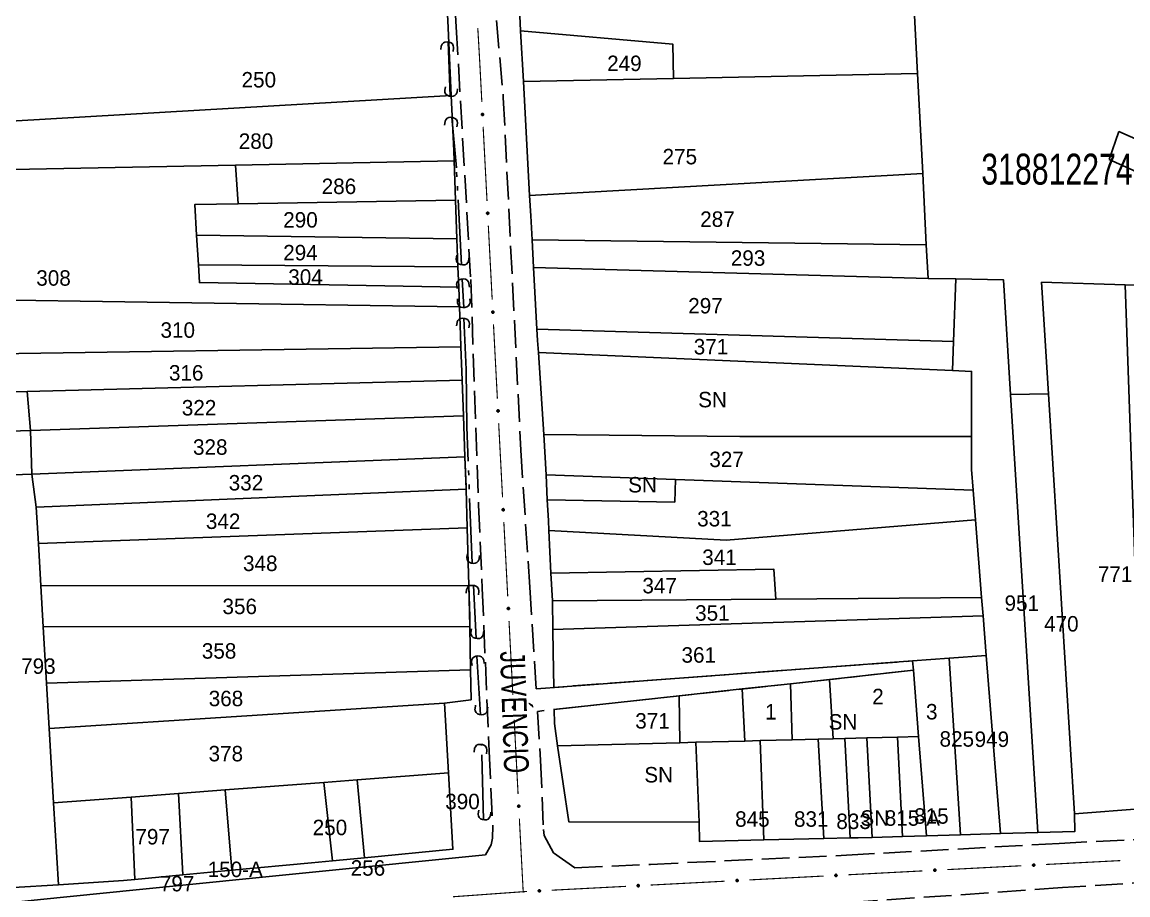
# Model space of a CAD drawing. Extents: x 201053 to 202535, y 4855063 to 4857394.
# Drawn here: x 201991.5 to 202170.2, y 4856720.6 to 4856861.7 of the extents above; entities that cross this region are included whole.
import ezdxf
from ezdxf.enums import TextEntityAlignment as Align

# ---------------------------------------------------------------- set-up
doc = ezdxf.new("R2010")
doc.units = 0
doc.header["$LTSCALE"] = 1.5
doc.header["$MEASUREMENT"] = 0
doc.linetypes.add('TRACO_05', pattern=[11, 7, -1, 0.5, -1, 0.5, -1])
doc.linetypes.add('TRACO_11', pattern=[8, 3, -1, 3, -1])
for name, color, linetype in [('CD_MALHA_LOTES', 7, 'CONTINUOUS'), ('CD_TXT_QUADRA', 2, 'CONTINUOUS'), ('HD-VALAS-DRENOS', 170, 'CONTINUOUS'), ('RU-QUADRA', 210, 'CONTINUOUS'), ('SV-BUEIRO-VALA', 7, 'CONTINUOUS'), ('SV-EIXO-RUA-PAV', 20, 'CONTINUOUS'), ('SV-RUA-PAVIM', 7, 'CONTINUOUS'), ('SV-TXT-RUA-PAV', 7, 'CONTINUOUS'), ('Th_NmrPort', 7, 'CONTINUOUS')]:
    doc.layers.add(name, color=color, linetype=linetype)
doc.styles.add('ARIAL', font='ARIAL.SHX')

# ---------------------------------------------------------------- blocks, each defined once
blk = doc.blocks.new('COD120', base_point=(202246.23, 4857300.32))
at = {"layer": 'SV-BUEIRO-VALA'}
blk.add_lwpolyline([(202245.23, 4857298.92), (202245.23, 4857299.503333), (202245.23, 4857299.590833), (202245.313333, 4857299.824167), (202245.48, 4857300.086667), (202245.73, 4857300.2325), (202246.063333, 4857300.32), (202246.396667, 4857300.32), (202246.73, 4857300.2325), (202246.98, 4857300.086667), (202247.146667, 4857299.824167), (202247.23, 4857299.590833), (202247.23, 4857299.503333), (202247.23, 4857298.92)], dxfattribs=at)

msp = doc.modelspace()

# ---------------------------------------------------------------- linework, layer by layer
at = {"layer": 'CD_MALHA_LOTES', "linetype": 'Continuous', "flags": 128}
for points in [[(202072.02, 4856860.32), (202071.88, 4856862.76), (202071.11, 4856875.29)], [(202108.87, 4856874.43), (202135.1, 4856874.28), (202136.17, 4856853.42)], [(202059.69, 4856872.3), (202060.26, 4856862.01), (202060.82, 4856849.85)], [(202072.47, 4856852.12), (202072.02, 4856860.32)], [(202072.02, 4856860.32), (202096.63, 4856858.15), (202096.75, 4856852.62)], [(202096.75, 4856852.62), (202136.17, 4856853.42)], [(202136.17, 4856853.42), (202137, 4856837.27)], [(202072.47, 4856852.12), (202096.75, 4856852.62)], [(202073.48, 4856833.68), (202072.47, 4856852.12)], [(202060.82, 4856849.85), (201978.49, 4856845.1)], [(202060.82, 4856849.85), (202061.24, 4856840.95), (202061.3, 4856839.29)], [(202167.16, 4856839.51), (202168.71, 4856844.04)], [(202168.71, 4856844.04), (202180.66, 4856838.79)], [(202025.97, 4856838.6), (202061.3, 4856839.29)], [(202061.3, 4856839.29), (202061.52, 4856832.97)], [(202179.11, 4856834.15), (202167.16, 4856839.51)], [(201978.7, 4856837.68), (202025.97, 4856838.6)], [(202026.38, 4856832.35), (202025.97, 4856838.6)], [(202073.48, 4856833.68), (202137, 4856837.27)], [(202137, 4856837.27), (202137.59, 4856825.75)], [(202073.88, 4856826.52), (202073.66, 4856830.42), (202073.48, 4856833.68)], [(202019.66, 4856827.28), (202019.37, 4856832.23), (202026.38, 4856832.35)], [(202061.52, 4856832.97), (202026.38, 4856832.35)], [(202061.52, 4856832.97), (202061.74, 4856826.68)], [(202019.95, 4856822.47), (202019.66, 4856827.28)], [(202019.66, 4856827.28), (202061.74, 4856826.68)], [(202061.74, 4856826.68), (202061.9, 4856822.15)], [(202074.12, 4856822.07), (202073.88, 4856826.52)], [(202073.88, 4856826.52), (202137.59, 4856825.75)], [(202137.59, 4856825.75), (202137.87, 4856820.31)], [(202062.02, 4856818.9), (202020.12, 4856819.62), (202019.95, 4856822.47)], [(202019.95, 4856822.47), (202061.9, 4856822.15)], [(202061.9, 4856822.15), (202062.02, 4856818.9)], [(202074.12, 4856822.07), (202137.87, 4856820.31)], [(202074.66, 4856812.07), (202074.12, 4856822.07)], [(202137.87, 4856820.31), (202142.35, 4856820.23)], [(202141.99, 4856810.1), (202142.35, 4856820.23)], [(202142.35, 4856820.23), (202150.06, 4856820.09), (202151.21, 4856801.51)], [(202157.35, 4856801.66), (202156.21, 4856819.69), (202169.71, 4856819.28)], [(202169.71, 4856819.28), (202179.64, 4856818.98), (202180.35, 4856799.24)], [(202172.67, 4856734.61), (202169.71, 4856819.28)], [(202062.02, 4856818.9), (202062.13, 4856815.73)], [(201975.56, 4856817.02), (202062.13, 4856815.73)], [(202062.13, 4856815.73), (202062.29, 4856811.1), (202062.36, 4856809.25)], [(202074.66, 4856812.07), (202141.99, 4856810.1)], [(202074.9, 4856808.31), (202074.76, 4856810.27), (202074.66, 4856812.07)], [(202062.36, 4856809.25), (201976.59, 4856807.97)], [(202062.36, 4856809.25), (202062.56, 4856803.87)], [(202141.83, 4856805.41), (202141.99, 4856810.1)], [(202074.9, 4856808.31), (202141.83, 4856805.41)], [(202075.8, 4856795.04), (202074.9, 4856808.31)], [(202144.89, 4856794.74), (202144.89, 4856805.27), (202141.83, 4856805.41)], [(201992.3, 4856801.99), (202062.56, 4856803.87)], [(202062.56, 4856803.87), (202062.78, 4856798.1)], [(201960.36, 4856801.14), (201992.3, 4856801.99)], [(201992.82, 4856795.7), (201992.3, 4856801.99)], [(202151.21, 4856801.51), (202157.35, 4856801.66)], [(202155.61, 4856730.72), (202151.21, 4856801.51)], [(202161.54, 4856733.75), (202157.35, 4856801.66)], [(201992.82, 4856795.7), (202062.78, 4856798.1)], [(202062.78, 4856798.1), (202063.02, 4856791.43)], [(201992.82, 4856795.7), (201960.9, 4856794.61)], [(201993.01, 4856788.65), (201992.82, 4856795.7)], [(202076.13, 4856788.52), (202075.8, 4856795.04)], [(202075.8, 4856795.04), (202107.47, 4856794.74), (202144.89, 4856794.74)], [(202145.15, 4856786.09), (202144.89, 4856789.43), (202144.89, 4856794.74)], [(201993.01, 4856788.65), (202063.02, 4856791.43)], [(202063.02, 4856791.43), (202063.21, 4856786.22)], [(201985.5, 4856788.37), (201993.01, 4856788.65)], [(201993.74, 4856783.32), (201993.01, 4856788.65)], [(202076.34, 4856784.5), (202076.13, 4856788.52)], [(202076.13, 4856788.52), (202097.04, 4856787.78)], [(202076.34, 4856784.5), (202096.93, 4856784.15), (202097.04, 4856787.78)], [(202097.04, 4856787.78), (202145.15, 4856786.09)], [(201993.74, 4856783.32), (202063.21, 4856786.22)], [(202063.21, 4856786.22), (202063.39, 4856779.96)], [(202145.54, 4856781.25), (202145.15, 4856786.09)], [(202076.59, 4856779.56), (202076.51, 4856781.16), (202076.34, 4856784.5)], [(201994.09, 4856777.44), (201993.74, 4856783.32)], [(201994.09, 4856777.44), (202063.39, 4856779.96)], [(202063.39, 4856779.96), (202063.66, 4856770.66)], [(202076.59, 4856779.56), (202105.23, 4856777.99), (202145.54, 4856781.25)], [(202146.53, 4856768.7), (202145.54, 4856781.25)], [(202076.93, 4856772.62), (202076.59, 4856779.56)], [(201994.49, 4856770.62), (201994.09, 4856777.44)], [(202076.93, 4856772.62), (202112.96, 4856773.28), (202113.29, 4856768.44)], [(202077.16, 4856768.16), (202076.93, 4856772.62)], [(201994.49, 4856770.62), (202063.66, 4856770.66)], [(201994.88, 4856763.96), (201994.49, 4856770.62)], [(202063.66, 4856770.66), (202063.83, 4856764.02)], [(202077.16, 4856768.16), (202113.29, 4856768.44)], [(202077.23, 4856763.53), (202077.16, 4856768.16)], [(202113.29, 4856768.44), (202146.53, 4856768.7)], [(202146.76, 4856765.74), (202146.53, 4856768.7)], [(202077.23, 4856763.53), (202146.76, 4856765.74)], [(202147.27, 4856759.34), (202146.76, 4856765.74)], [(201994.88, 4856763.96), (202063.83, 4856764.02)], [(201995.42, 4856754.84), (201994.88, 4856763.96)], [(202063.83, 4856764.02), (202063.95, 4856757.03)], [(202077.38, 4856754.17), (202077.29, 4856759.91), (202077.23, 4856763.53)], [(202135.38, 4856758.46), (202141.3, 4856758.9)], [(202141.3, 4856758.9), (202147.27, 4856759.34)], [(202143.11, 4856730.35), (202141.3, 4856758.9)], [(202149.55, 4856730.54), (202147.27, 4856759.34)], [(201995.42, 4856754.84), (202063.95, 4856757.03)], [(202063.95, 4856757.03), (202064.03, 4856752.19), (202059.73, 4856751.62)], [(202135.38, 4856758.46), (202077.38, 4856754.17)], [(202121.92, 4856755.46), (202135.5, 4856756.94)], [(202135.5, 4856756.94), (202135.38, 4856758.46)], [(202136.34, 4856746.23), (202135.5, 4856756.94)], [(202115.65, 4856754.77), (202121.92, 4856755.46)], [(202122.55, 4856745.87), (202121.92, 4856755.46)], [(201995.85, 4856747.52), (201995.42, 4856754.84)], [(202097.63, 4856752.8), (202107.85, 4856753.92)], [(202107.85, 4856753.92), (202115.65, 4856754.77)], [(202108.25, 4856745.5), (202107.85, 4856753.92)], [(202115.93, 4856745.7), (202115.65, 4856754.77)], [(201995.85, 4856747.52), (202059.73, 4856751.62)], [(202059.73, 4856751.62), (202060.38, 4856740.35)], [(202077.44, 4856750.59), (202097.63, 4856752.8)], [(202097.77, 4856745.23), (202097.63, 4856752.8)], [(202078.01, 4856744.72), (202077.48, 4856748.33), (202077.44, 4856750.59)], [(201996.55, 4856735.5), (201995.85, 4856747.52)], [(202124.4, 4856745.92), (202127.99, 4856746.02)], [(202127.99, 4856746.02), (202132.92, 4856746.14)], [(202128.84, 4856729.93), (202127.99, 4856746.02)], [(202132.92, 4856746.14), (202136.34, 4856746.23)], [(202133.75, 4856730.08), (202132.92, 4856746.14)], [(202137.6, 4856730.19), (202136.34, 4856746.23)], [(202078.01, 4856744.72), (202097.77, 4856745.23)], [(202100.86, 4856732.39), (202079.81, 4856732.45), (202078.01, 4856744.72)], [(202100.32, 4856745.3), (202097.77, 4856745.23)], [(202100.32, 4856745.3), (202108.25, 4856745.5)], [(202100.86, 4856732.39), (202100.32, 4856745.3)], [(202110.72, 4856745.57), (202108.25, 4856745.5)], [(202110.72, 4856745.57), (202115.93, 4856745.7)], [(202111.33, 4856729.52), (202110.72, 4856745.57)], [(202120.13, 4856745.81), (202115.93, 4856745.7)], [(202120.13, 4856745.81), (202122.55, 4856745.87)], [(202121.02, 4856729.74), (202120.13, 4856745.81)], [(202124.4, 4856745.92), (202122.55, 4856745.87)], [(202125.26, 4856729.84), (202124.4, 4856745.92)], [(202040.23, 4856738.82), (202045.59, 4856739.23)], [(202045.59, 4856739.23), (202060.38, 4856740.35)], [(202046.82, 4856726.63), (202045.59, 4856739.23)], [(202060.38, 4856740.35), (202061.09, 4856728), (202046.82, 4856726.63)], [(202016.73, 4856737.03), (202024.29, 4856737.61)], [(202024.29, 4856737.61), (202040.23, 4856738.82)], [(202025.34, 4856724.6), (202024.29, 4856737.61)], [(202041.63, 4856726.14), (202040.23, 4856738.82)], [(201996.55, 4856735.5), (202009.07, 4856736.45)], [(201997.33, 4856722.27), (201996.55, 4856735.5)], [(202009.07, 4856736.45), (202016.73, 4856737.03)], [(202009.7, 4856723.12), (202009.07, 4856736.45)], [(202017.46, 4856723.85), (202016.73, 4856737.03)], [(202161.54, 4856733.75), (202161.6, 4856730.9), (202155.61, 4856730.72)], [(202172.67, 4856734.61), (202161.54, 4856733.75)], [(202111.33, 4856729.52), (202100.93, 4856729.28), (202100.86, 4856732.39)], [(202128.84, 4856729.93), (202126.58, 4856729.87), (202125.26, 4856729.84)], [(202133.75, 4856730.08), (202128.84, 4856729.93)], [(202137.6, 4856730.19), (202133.75, 4856730.08)], [(202143.11, 4856730.35), (202137.6, 4856730.19)], [(202149.55, 4856730.54), (202143.11, 4856730.35)], [(202155.61, 4856730.72), (202149.55, 4856730.54)], [(202121.02, 4856729.74), (202111.33, 4856729.52)], [(202125.26, 4856729.84), (202121.02, 4856729.74)], [(202046.82, 4856726.63), (202041.63, 4856726.14)], [(202025.34, 4856724.6), (202017.46, 4856723.85)], [(202041.63, 4856726.14), (202038.22, 4856725.81), (202025.34, 4856724.6)], [(202009.7, 4856723.12), (202007.84, 4856722.94), (201997.33, 4856722.27)], [(202017.46, 4856723.85), (202009.7, 4856723.12)], [(201997.33, 4856722.27), (201990.09, 4856721.81)]]:
    msp.add_lwpolyline(points, dxfattribs=at)
at = {"layer": 'HD-VALAS-DRENOS', "linetype": 'TRACO_05'}
for points in [[(202060.31, 4856858.54, 2.94), (202060.63, 4856849.75, 2.94)], [(202060.93, 4856846.33, 3.04), (202061.65, 4856838.2, 3.04)], [(202062.49, 4856822.51, 3.27), (202061.64, 4856838.16, 3.12)], [(202062.86, 4856815.6, 3.24), (202062.6, 4856820.19, 3.25)], [(202064.19, 4856774.25, 3.62), (202063.35, 4856796.24, 3.25), (202063.22, 4856805.57, 3.24), (202062.86, 4856813.86, 3.25)], [(202064.86, 4856762.09, 3.93), (202064.4, 4856770.65, 3.91)], [(202065.52, 4856749.76, 4.51), (202064.95, 4856759.24, 3.93)], [(202066.02, 4856732.77, 4.87), (202065.69, 4856744.94, 4.86)]]:
    msp.add_polyline3d(points, dxfattribs=at)
at = {"layer": 'RU-QUADRA', "linetype": 'Continuous', "flags": 128}
for points in [[(202172.67, 4856734.61), (202161.54, 4856733.75), (202161.6, 4856730.9), (202155.61, 4856730.72), (202149.55, 4856730.54), (202143.11, 4856730.35), (202137.6, 4856730.19), (202133.75, 4856730.08), (202128.84, 4856729.93), (202126.58, 4856729.87), (202125.26, 4856729.84), (202121.02, 4856729.74), (202111.33, 4856729.52), (202100.93, 4856729.28), (202100.86, 4856732.39), (202079.81, 4856732.45), (202078.01, 4856744.72), (202077.48, 4856748.33), (202077.44, 4856750.59), (202097.63, 4856752.8), (202107.85, 4856753.92), (202115.65, 4856754.77), (202121.92, 4856755.46), (202135.5, 4856756.94), (202135.38, 4856758.46), (202077.38, 4856754.17), (202077.29, 4856759.91), (202077.23, 4856763.53), (202077.16, 4856768.16), (202076.93, 4856772.62), (202076.59, 4856779.56), (202076.51, 4856781.16), (202076.34, 4856784.5), (202076.13, 4856788.52), (202075.8, 4856795.04), (202074.9, 4856808.31), (202074.76, 4856810.27), (202074.66, 4856812.07), (202074.12, 4856822.07), (202073.88, 4856826.52), (202073.66, 4856830.42), (202073.48, 4856833.68), (202072.47, 4856852.12), (202072.02, 4856860.32), (202071.88, 4856862.76)], [(202060.26, 4856862.01), (202060.82, 4856849.85), (202061.24, 4856840.95), (202061.3, 4856839.29), (202061.52, 4856832.97), (202061.74, 4856826.68), (202061.9, 4856822.15), (202062.02, 4856818.9), (202062.13, 4856815.73), (202062.29, 4856811.1), (202062.36, 4856809.25), (202062.56, 4856803.87), (202062.78, 4856798.1), (202063.02, 4856791.43), (202063.2, 4856786.61), (202063.21, 4856786.22), (202063.39, 4856779.96), (202063.66, 4856770.66), (202063.8, 4856765.59), (202063.83, 4856764.02), (202063.95, 4856757.03), (202064.03, 4856752.19), (202059.73, 4856751.62), (202060.38, 4856740.35), (202061.09, 4856728), (202046.82, 4856726.63), (202041.63, 4856726.14), (202038.22, 4856725.81), (202025.34, 4856724.6), (202017.46, 4856723.85), (202009.7, 4856723.12), (202007.84, 4856722.94), (201997.33, 4856722.27), (201990.09, 4856721.81)]]:
    msp.add_lwpolyline(points, dxfattribs=at)
at = {"layer": 'SV-EIXO-RUA-PAV', "const_width": 0.18}
for points in [[(202065.104466, 4856860.786506), (202065.391026, 4856855.794725)], [(202065.391026, 4856855.794725), (202065.42, 4856855.29)], [(202065.42, 4856855.29), (202065.759387, 4856848.80443)], [(202065.968418, 4856844.809895), (202066.595514, 4856832.826292)], [(202066.804546, 4856828.831757), (202067.431642, 4856816.848154)], [(202067.640674, 4856812.853619), (202068.26777, 4856800.870016)], [(202068.476801, 4856796.875481), (202069.103897, 4856784.891878)], [(202069.312929, 4856780.897344), (202069.940025, 4856768.91374)], [(202070.149057, 4856764.919206), (202070.776153, 4856752.935602)], [(202070.985185, 4856748.941068), (202071.61228, 4856736.957464)], [(202071.821312, 4856732.96293), (202072.39615, 4856721.97796)], [(202124.987201, 4856723.879242), (202136.97093, 4856724.503944)], [(202140.965506, 4856724.712178), (202152.949234, 4856725.33688)], [(202156.94381, 4856725.545114), (202168.927539, 4856726.169816)], [(202093.030592, 4856722.213371), (202105.014321, 4856722.838073)], [(202109.008897, 4856723.046306), (202120.992625, 4856723.671008)], [(202061.087876, 4856720.323494), (202072.059533, 4856721.112636)], [(202072.059533, 4856721.112636), (202072.44, 4856721.14)], [(202072.39615, 4856721.97796), (202072.44, 4856721.14)], [(202072.44, 4856721.14), (202073.057711, 4856721.172201)], [(202072.44, 4856721.14), (202072.447981, 4856720.979305)], [(202077.052287, 4856721.380435), (202089.036016, 4856722.005137)]]:
    msp.add_lwpolyline(points, dxfattribs=at)
at = {"layer": 'SV-EIXO-RUA-PAV'}
for points in [[(202065.966324, 4856846.956399), (202066.003128, 4856846.924188), (202066.028172, 4856846.888979), (202066.040608, 4856846.853601), (202066.043445, 4856846.819472), (202066.042415, 4856846.78423), (202066.033538, 4856846.748928), (202066.015006, 4856846.711929), (202065.982954, 4856846.674783), (202065.945199, 4856846.651499), (202065.911166, 4856846.637451), (202065.87575, 4856846.632443), (202065.841531, 4856846.634017), (202065.805166, 4856846.644451), (202065.767854, 4856846.663597), (202065.731283, 4856846.696732), (202065.706967, 4856846.731418), (202065.695837, 4856846.765954), (202065.691028, 4856846.801591), (202065.69251, 4856846.837558), (202065.701424, 4856846.872161), (202065.720769, 4856846.909693), (202065.753951, 4856846.945356), (202065.78827, 4856846.970003), (202065.82264, 4856846.981615), (202065.857832, 4856846.985559), (202065.893192, 4856846.984956), (202065.92905, 4856846.97751), (202065.966324, 4856846.956399)], [(202066.802452, 4856830.978261), (202066.839255, 4856830.946051), (202066.8643, 4856830.910841), (202066.876735, 4856830.875463), (202066.879573, 4856830.841334), (202066.878543, 4856830.806092), (202066.869666, 4856830.77079), (202066.851134, 4856830.733791), (202066.819081, 4856830.696646), (202066.781326, 4856830.673361), (202066.747294, 4856830.659313), (202066.711877, 4856830.654305), (202066.677658, 4856830.655879), (202066.641293, 4856830.666313), (202066.603982, 4856830.68546), (202066.56741, 4856830.718594), (202066.543095, 4856830.75328), (202066.531965, 4856830.787816), (202066.527156, 4856830.823453), (202066.528638, 4856830.85942), (202066.537552, 4856830.894023), (202066.556897, 4856830.931555), (202066.590079, 4856830.967218), (202066.624398, 4856830.991865), (202066.658768, 4856831.003477), (202066.69396, 4856831.007422), (202066.72932, 4856831.006819), (202066.765178, 4856830.999372), (202066.802452, 4856830.978261)], [(202067.63858, 4856815.000123), (202067.675383, 4856814.967913), (202067.700427, 4856814.932703), (202067.712863, 4856814.897325), (202067.7157, 4856814.863196), (202067.714671, 4856814.827955), (202067.705793, 4856814.792652), (202067.687262, 4856814.755653), (202067.655209, 4856814.718508), (202067.617454, 4856814.695223), (202067.583422, 4856814.681175), (202067.548005, 4856814.676168), (202067.513786, 4856814.677741), (202067.477421, 4856814.688175), (202067.44011, 4856814.707322), (202067.403538, 4856814.740456), (202067.379222, 4856814.775143), (202067.368092, 4856814.809678), (202067.363283, 4856814.845315), (202067.364766, 4856814.881282), (202067.37368, 4856814.915885), (202067.393025, 4856814.953417), (202067.426206, 4856814.98908), (202067.460525, 4856815.013727), (202067.494895, 4856815.025339), (202067.530087, 4856815.029284), (202067.565447, 4856815.028681), (202067.601305, 4856815.021234), (202067.63858, 4856815.000123)], [(202068.474707, 4856799.021986), (202068.511511, 4856798.989775), (202068.536555, 4856798.954565), (202068.548991, 4856798.919187), (202068.551828, 4856798.885059), (202068.550798, 4856798.849817), (202068.541921, 4856798.814514), (202068.523389, 4856798.777515), (202068.491337, 4856798.74037), (202068.453582, 4856798.717085), (202068.419549, 4856798.703037), (202068.384133, 4856798.69803), (202068.349914, 4856798.699604), (202068.313549, 4856798.710037), (202068.276237, 4856798.729184), (202068.239666, 4856798.762318), (202068.21535, 4856798.797005), (202068.20422, 4856798.83154), (202068.199411, 4856798.867178), (202068.200893, 4856798.903144), (202068.209807, 4856798.937747), (202068.229152, 4856798.975279), (202068.262334, 4856799.010942), (202068.296653, 4856799.035589), (202068.331023, 4856799.047201), (202068.366215, 4856799.051146), (202068.401575, 4856799.050543), (202068.437433, 4856799.043096), (202068.474707, 4856799.021986)], [(202069.310835, 4856783.043848), (202069.347638, 4856783.011637), (202069.372683, 4856782.976428), (202069.385118, 4856782.941049), (202069.387956, 4856782.906921), (202069.386926, 4856782.871679), (202069.378049, 4856782.836377), (202069.359517, 4856782.799378), (202069.327464, 4856782.762232), (202069.289709, 4856782.738947), (202069.255677, 4856782.724899), (202069.22026, 4856782.719892), (202069.186041, 4856782.721466), (202069.149676, 4856782.7319), (202069.112365, 4856782.751046), (202069.075793, 4856782.78418), (202069.051478, 4856782.818867), (202069.040348, 4856782.853402), (202069.035539, 4856782.88904), (202069.037021, 4856782.925006), (202069.045935, 4856782.959609), (202069.06528, 4856782.997142), (202069.098462, 4856783.032804), (202069.132781, 4856783.057451), (202069.167151, 4856783.069063), (202069.202343, 4856783.073008), (202069.237703, 4856783.072405), (202069.273561, 4856783.064959), (202069.310835, 4856783.043848)], [(202070.146963, 4856767.06571), (202070.183766, 4856767.033499), (202070.20881, 4856766.99829), (202070.221246, 4856766.962911), (202070.224083, 4856766.928783), (202070.223054, 4856766.893541), (202070.214176, 4856766.858239), (202070.195645, 4856766.82124), (202070.163592, 4856766.784094), (202070.125837, 4856766.760809), (202070.091805, 4856766.746761), (202070.056388, 4856766.741754), (202070.022169, 4856766.743328), (202069.985804, 4856766.753762), (202069.948493, 4856766.772908), (202069.911921, 4856766.806042), (202069.887605, 4856766.840729), (202069.876475, 4856766.875264), (202069.871666, 4856766.910902), (202069.873149, 4856766.946868), (202069.882063, 4856766.981471), (202069.901408, 4856767.019004), (202069.934589, 4856767.054666), (202069.968908, 4856767.079314), (202070.003278, 4856767.090926), (202070.03847, 4856767.09487), (202070.07383, 4856767.094267), (202070.109688, 4856767.086821), (202070.146963, 4856767.06571)], [(202070.98309, 4856751.087572), (202071.019894, 4856751.055361), (202071.044938, 4856751.020152), (202071.057374, 4856750.984773), (202071.060211, 4856750.950645), (202071.059181, 4856750.915403), (202071.050304, 4856750.880101), (202071.031772, 4856750.843102), (202070.99972, 4856750.805956), (202070.961965, 4856750.782671), (202070.927932, 4856750.768624), (202070.892516, 4856750.763616), (202070.858297, 4856750.76519), (202070.821932, 4856750.775624), (202070.78462, 4856750.79477), (202070.748049, 4856750.827904), (202070.723733, 4856750.862591), (202070.712603, 4856750.897126), (202070.707794, 4856750.932764), (202070.709276, 4856750.96873), (202070.71819, 4856751.003334), (202070.737535, 4856751.040866), (202070.770717, 4856751.076529), (202070.805036, 4856751.101176), (202070.839406, 4856751.112788), (202070.874598, 4856751.116732), (202070.909958, 4856751.116129), (202070.945816, 4856751.108683), (202070.98309, 4856751.087572)], [(202071.819218, 4856735.109434), (202071.856021, 4856735.077223), (202071.881066, 4856735.042014), (202071.893501, 4856735.006635), (202071.896339, 4856734.972507), (202071.895309, 4856734.937265), (202071.886432, 4856734.901963), (202071.8679, 4856734.864964), (202071.835847, 4856734.827818), (202071.798093, 4856734.804533), (202071.76406, 4856734.790486), (202071.728643, 4856734.785478), (202071.694424, 4856734.787052), (202071.658059, 4856734.797486), (202071.620748, 4856734.816632), (202071.584176, 4856734.849766), (202071.559861, 4856734.884453), (202071.548731, 4856734.918989), (202071.543922, 4856734.954626), (202071.545404, 4856734.990593), (202071.554318, 4856735.025196), (202071.573663, 4856735.062728), (202071.606845, 4856735.098391), (202071.641164, 4856735.123038), (202071.675534, 4856735.13465), (202071.710726, 4856735.138594), (202071.746086, 4856735.137991), (202071.781944, 4856735.130545), (202071.819218, 4856735.109434)], [(202138.819001, 4856724.710513), (202138.85122, 4856724.74731), (202138.886434, 4856724.772347), (202138.921815, 4856724.784776), (202138.955944, 4856724.787606), (202138.991186, 4856724.786569), (202139.026486, 4856724.777685), (202139.063481, 4856724.759146), (202139.100621, 4856724.727086), (202139.123898, 4856724.689326), (202139.137939, 4856724.655291), (202139.142939, 4856724.619874), (202139.141358, 4856724.585655), (202139.130917, 4856724.549292), (202139.111764, 4856724.511984), (202139.078622, 4856724.475419), (202139.043931, 4856724.45111), (202139.009393, 4856724.439987), (202138.973754, 4856724.435186), (202138.937788, 4856724.436675), (202138.903187, 4856724.445596), (202138.865658, 4856724.464949), (202138.830002, 4856724.498137), (202138.805362, 4856724.532461), (202138.793757, 4856724.566834), (202138.78982, 4856724.602026), (202138.79043, 4856724.637386), (202138.797883, 4856724.673243), (202138.819001, 4856724.710513)], [(202154.797306, 4856725.543449), (202154.829524, 4856725.580246), (202154.864739, 4856725.605283), (202154.900119, 4856725.617712), (202154.934248, 4856725.620542), (202154.96949, 4856725.619505), (202155.004791, 4856725.610621), (202155.041786, 4856725.592082), (202155.078925, 4856725.560022), (202155.102202, 4856725.522262), (202155.116243, 4856725.488227), (202155.121244, 4856725.452809), (202155.119663, 4856725.418591), (202155.109222, 4856725.382228), (202155.090068, 4856725.34492), (202155.056927, 4856725.308355), (202155.022235, 4856725.284046), (202154.987697, 4856725.272923), (202154.952059, 4856725.268121), (202154.916093, 4856725.269611), (202154.881491, 4856725.278532), (202154.843963, 4856725.297885), (202154.808307, 4856725.331073), (202154.783667, 4856725.365397), (202154.772062, 4856725.39977), (202154.768124, 4856725.434962), (202154.768734, 4856725.470322), (202154.776188, 4856725.506179), (202154.797306, 4856725.543449)], [(202106.862392, 4856723.044641), (202106.89461, 4856723.081438), (202106.929825, 4856723.106475), (202106.965206, 4856723.118904), (202106.999335, 4856723.121735), (202107.034576, 4856723.120698), (202107.069877, 4856723.111813), (202107.106872, 4856723.093274), (202107.144011, 4856723.061214), (202107.167289, 4856723.023455), (202107.181329, 4856722.989419), (202107.18633, 4856722.954002), (202107.184749, 4856722.919783), (202107.174308, 4856722.88342), (202107.155154, 4856722.846113), (202107.122013, 4856722.809548), (202107.087321, 4856722.785239), (202107.052784, 4856722.774116), (202107.017145, 4856722.769314), (202106.981179, 4856722.770804), (202106.946578, 4856722.779724), (202106.909049, 4856722.799077), (202106.873393, 4856722.832266), (202106.848753, 4856722.866589), (202106.837148, 4856722.900962), (202106.83321, 4856722.936155), (202106.83382, 4856722.971514), (202106.841274, 4856723.007371), (202106.862392, 4856723.044641)], [(202122.840697, 4856723.877577), (202122.872915, 4856723.914374), (202122.908129, 4856723.939411), (202122.94351, 4856723.95184), (202122.977639, 4856723.95467), (202123.012881, 4856723.953634), (202123.048181, 4856723.944749), (202123.085177, 4856723.92621), (202123.122316, 4856723.89415), (202123.145593, 4856723.856391), (202123.159634, 4856723.822355), (202123.164635, 4856723.786938), (202123.163054, 4856723.752719), (202123.152613, 4856723.716356), (202123.133459, 4856723.679048), (202123.100318, 4856723.642484), (202123.065626, 4856723.618175), (202123.031088, 4856723.607052), (202122.99545, 4856723.60225), (202122.959484, 4856723.603739), (202122.924882, 4856723.61266), (202122.887354, 4856723.632013), (202122.851698, 4856723.665202), (202122.827057, 4856723.699525), (202122.815452, 4856723.733898), (202122.811515, 4856723.769091), (202122.812125, 4856723.80445), (202122.819578, 4856723.840307), (202122.840697, 4856723.877577)], [(202074.905783, 4856721.378769), (202074.938001, 4856721.415566), (202074.973216, 4856721.440604), (202075.008596, 4856721.453032), (202075.042725, 4856721.455863), (202075.077967, 4856721.454826), (202075.113268, 4856721.445942), (202075.150263, 4856721.427402), (202075.187402, 4856721.395342), (202075.210679, 4856721.357583), (202075.22472, 4856721.323548), (202075.229721, 4856721.28813), (202075.22814, 4856721.253911), (202075.217699, 4856721.217548), (202075.198545, 4856721.180241), (202075.165404, 4856721.143676), (202075.130712, 4856721.119367), (202075.096174, 4856721.108244), (202075.060536, 4856721.103442), (202075.02457, 4856721.104932), (202074.989968, 4856721.113853), (202074.95244, 4856721.133205), (202074.916784, 4856721.166394), (202074.892144, 4856721.200718), (202074.880539, 4856721.23509), (202074.876601, 4856721.270283), (202074.877211, 4856721.305643), (202074.884665, 4856721.341499), (202074.905783, 4856721.378769)], [(202090.884088, 4856722.211705), (202090.916306, 4856722.248502), (202090.95152, 4856722.273539), (202090.986901, 4856722.285968), (202091.02103, 4856722.288799), (202091.056272, 4856722.287762), (202091.091572, 4856722.278878), (202091.128567, 4856722.260338), (202091.165707, 4856722.228278), (202091.188984, 4856722.190519), (202091.203025, 4856722.156484), (202091.208025, 4856722.121066), (202091.206445, 4856722.086847), (202091.196004, 4856722.050484), (202091.17685, 4856722.013177), (202091.143708, 4856721.976612), (202091.109017, 4856721.952303), (202091.074479, 4856721.94118), (202091.038841, 4856721.936378), (202091.002874, 4856721.937868), (202090.968273, 4856721.946788), (202090.930745, 4856721.966141), (202090.895089, 4856721.99933), (202090.870448, 4856722.033654), (202090.858843, 4856722.068026), (202090.854906, 4856722.103219), (202090.855516, 4856722.138579), (202090.862969, 4856722.174435), (202090.884088, 4856722.211705)]]:
    msp.add_lwpolyline(points, close=True, dxfattribs=at)
for points in [[(202065.69251, 4856846.837558), (202065.706967, 4856846.731418)], [(202065.697829, 4856846.850559), (202065.718301, 4856846.720457)], [(202065.701424, 4856846.872161), (202065.731283, 4856846.696732)], [(202065.713761, 4856846.885552), (202065.748699, 4856846.687888)], [(202065.720769, 4856846.909693), (202065.767854, 4856846.663597)], [(202065.739089, 4856846.92377), (202065.78584, 4856846.657038)], [(202065.753951, 4856846.945356), (202065.805166, 4856846.644451)], [(202065.770224, 4856846.95546), (202065.822053, 4856846.643902)], [(202065.78827, 4856846.970003), (202065.841531, 4856846.634017)], [(202065.804868, 4856846.972303), (202065.857982, 4856846.636218)], [(202065.82264, 4856846.981615), (202065.87575, 4856846.632443)], [(202065.839941, 4856846.98097), (202065.890757, 4856846.636567)], [(202065.857832, 4856846.985559), (202065.911166, 4856846.637451)], [(202065.876804, 4856846.981533), (202065.929703, 4856846.649536)], [(202065.893192, 4856846.984956), (202065.945199, 4856846.651499)], [(202065.911227, 4856846.976502), (202065.964277, 4856846.667742)], [(202065.92905, 4856846.97751), (202065.982954, 4856846.674783)], [(202065.945935, 4856846.966021), (202065.996917, 4856846.696777)], [(202065.966324, 4856846.956399), (202066.015006, 4856846.711929)], [(202065.985658, 4856846.938039), (202066.023465, 4856846.737792)], [(202066.003128, 4856846.924188), (202066.033538, 4856846.748928)], [(202066.017491, 4856846.904179), (202066.036529, 4856846.775368)], [(202066.028172, 4856846.888979), (202066.042415, 4856846.78423)], [(202066.528638, 4856830.85942), (202066.543095, 4856830.75328)], [(202066.533957, 4856830.872421), (202066.554429, 4856830.742319)], [(202066.537552, 4856830.894023), (202066.56741, 4856830.718594)], [(202066.549888, 4856830.907414), (202066.584827, 4856830.70975)], [(202066.556897, 4856830.931555), (202066.603982, 4856830.68546)], [(202066.575216, 4856830.945632), (202066.621968, 4856830.6789)], [(202066.590079, 4856830.967218), (202066.641293, 4856830.666313)], [(202066.606351, 4856830.977322), (202066.658181, 4856830.665765)], [(202066.624398, 4856830.991865), (202066.677658, 4856830.655879)], [(202066.640996, 4856830.994165), (202066.694109, 4856830.65808)], [(202066.658768, 4856831.003477), (202066.711877, 4856830.654305)], [(202066.676069, 4856831.002832), (202066.726884, 4856830.658429)], [(202066.69396, 4856831.007422), (202066.747294, 4856830.659313)], [(202066.712932, 4856831.003395), (202066.765831, 4856830.671398)], [(202066.72932, 4856831.006819), (202066.781326, 4856830.673361)], [(202066.747355, 4856830.998364), (202066.800404, 4856830.689604)], [(202066.765178, 4856830.999372), (202066.819081, 4856830.696646)], [(202066.782063, 4856830.987883), (202066.833045, 4856830.71864)], [(202066.802452, 4856830.978261), (202066.851134, 4856830.733791)], [(202066.821786, 4856830.959901), (202066.859593, 4856830.759654)], [(202066.839255, 4856830.946051), (202066.869666, 4856830.77079)], [(202066.853618, 4856830.926041), (202066.872657, 4856830.79723)], [(202066.8643, 4856830.910841), (202066.878543, 4856830.806092)], [(202067.364766, 4856814.881282), (202067.379222, 4856814.775143)], [(202067.370084, 4856814.894283), (202067.390556, 4856814.764181)], [(202067.37368, 4856814.915885), (202067.403538, 4856814.740456)], [(202067.386016, 4856814.929276), (202067.420955, 4856814.731612)], [(202067.393025, 4856814.953417), (202067.44011, 4856814.707322)], [(202067.411344, 4856814.967494), (202067.458095, 4856814.700762)], [(202067.426206, 4856814.98908), (202067.477421, 4856814.688175)], [(202067.442479, 4856814.999184), (202067.494309, 4856814.687627)], [(202067.460525, 4856815.013727), (202067.513786, 4856814.677741)], [(202067.477124, 4856815.016027), (202067.530237, 4856814.679942)], [(202067.494895, 4856815.025339), (202067.548005, 4856814.676168)], [(202067.512196, 4856815.024695), (202067.563012, 4856814.680291)], [(202067.530087, 4856815.029284), (202067.583422, 4856814.681175)], [(202067.549059, 4856815.025257), (202067.601959, 4856814.69326)], [(202067.565447, 4856815.028681), (202067.617454, 4856814.695223)], [(202067.583482, 4856815.020227), (202067.636532, 4856814.711466)], [(202067.601305, 4856815.021234), (202067.655209, 4856814.718508)], [(202067.618191, 4856815.009745), (202067.669172, 4856814.740502)], [(202067.63858, 4856815.000123), (202067.687262, 4856814.755653)], [(202067.657914, 4856814.981763), (202067.69572, 4856814.781516)], [(202067.675383, 4856814.967913), (202067.705793, 4856814.792652)], [(202067.689746, 4856814.947903), (202067.708784, 4856814.819092)], [(202067.700427, 4856814.932703), (202067.714671, 4856814.827955)], [(202068.200893, 4856798.903144), (202068.21535, 4856798.797005)], [(202068.206212, 4856798.916145), (202068.226684, 4856798.786043)], [(202068.209807, 4856798.937747), (202068.239666, 4856798.762318)], [(202068.222144, 4856798.951138), (202068.257082, 4856798.753474)], [(202068.229152, 4856798.975279), (202068.276237, 4856798.729184)], [(202068.247472, 4856798.989356), (202068.294223, 4856798.722624)], [(202068.262334, 4856799.010942), (202068.313549, 4856798.710037)], [(202068.278607, 4856799.021046), (202068.330436, 4856798.709489)], [(202068.296653, 4856799.035589), (202068.349914, 4856798.699604)], [(202068.313251, 4856799.037889), (202068.366365, 4856798.701804)], [(202068.331023, 4856799.047201), (202068.384133, 4856798.69803)], [(202068.348324, 4856799.046557), (202068.39914, 4856798.702153)], [(202068.366215, 4856799.051146), (202068.419549, 4856798.703037)], [(202068.385187, 4856799.047119), (202068.438086, 4856798.715122)], [(202068.401575, 4856799.050543), (202068.453582, 4856798.717085)], [(202068.41961, 4856799.042089), (202068.47266, 4856798.733328)], [(202068.437433, 4856799.043096), (202068.491337, 4856798.74037)], [(202068.454318, 4856799.031607), (202068.5053, 4856798.762364)], [(202068.474707, 4856799.021986), (202068.523389, 4856798.777515)], [(202068.494041, 4856799.003626), (202068.531848, 4856798.803378)], [(202068.511511, 4856798.989775), (202068.541921, 4856798.814514)], [(202068.525874, 4856798.969765), (202068.544912, 4856798.840954)], [(202068.536555, 4856798.954565), (202068.550798, 4856798.849817)], [(202069.037021, 4856782.925006), (202069.051478, 4856782.818867)], [(202069.04234, 4856782.938007), (202069.062812, 4856782.807905)], [(202069.045935, 4856782.959609), (202069.075793, 4856782.78418)], [(202069.058271, 4856782.973), (202069.09321, 4856782.775336)], [(202069.06528, 4856782.997142), (202069.112365, 4856782.751046)], [(202069.083599, 4856783.011218), (202069.130351, 4856782.744486)], [(202069.098462, 4856783.032804), (202069.149676, 4856782.7319)], [(202069.114734, 4856783.042908), (202069.166564, 4856782.731351)], [(202069.132781, 4856783.057451), (202069.186041, 4856782.721466)], [(202069.149379, 4856783.059751), (202069.202492, 4856782.723666)], [(202069.167151, 4856783.069063), (202069.22026, 4856782.719892)], [(202069.184452, 4856783.068419), (202069.235267, 4856782.724015)], [(202069.202343, 4856783.073008), (202069.255677, 4856782.724899)], [(202069.221315, 4856783.068981), (202069.274214, 4856782.736984)], [(202069.237703, 4856783.072405), (202069.289709, 4856782.738947)], [(202069.255738, 4856783.063951), (202069.308787, 4856782.75519)], [(202069.273561, 4856783.064959), (202069.327464, 4856782.762232)], [(202069.290446, 4856783.05347), (202069.341428, 4856782.784226)], [(202069.310835, 4856783.043848), (202069.359517, 4856782.799378)], [(202069.330169, 4856783.025488), (202069.367976, 4856782.82524)], [(202069.347638, 4856783.011637), (202069.378049, 4856782.836377)], [(202069.362002, 4856782.991627), (202069.38104, 4856782.862817)], [(202069.372683, 4856782.976428), (202069.386926, 4856782.871679)], [(202069.873149, 4856766.946868), (202069.887605, 4856766.840729)], [(202069.878467, 4856766.959869), (202069.898939, 4856766.829767)], [(202069.882063, 4856766.981471), (202069.911921, 4856766.806042)], [(202069.894399, 4856766.994863), (202069.929338, 4856766.797198)], [(202069.901408, 4856767.019004), (202069.948493, 4856766.772908)], [(202069.919727, 4856767.03308), (202069.966478, 4856766.766348)], [(202069.934589, 4856767.054666), (202069.985804, 4856766.753762)], [(202069.950862, 4856767.06477), (202070.002692, 4856766.753213)], [(202069.968908, 4856767.079314), (202070.022169, 4856766.743328)], [(202069.985507, 4856767.081614), (202070.03862, 4856766.745528)], [(202070.003278, 4856767.090926), (202070.056388, 4856766.741754)], [(202070.020579, 4856767.090281), (202070.071395, 4856766.745877)], [(202070.03847, 4856767.09487), (202070.091805, 4856766.746761)], [(202070.057442, 4856767.090843), (202070.110342, 4856766.758846)], [(202070.07383, 4856767.094267), (202070.125837, 4856766.760809)], [(202070.091865, 4856767.085813), (202070.144915, 4856766.777052)], [(202070.109688, 4856767.086821), (202070.163592, 4856766.784094)], [(202070.126574, 4856767.075332), (202070.177555, 4856766.806088)], [(202070.146963, 4856767.06571), (202070.195645, 4856766.82124)], [(202070.166297, 4856767.04735), (202070.204103, 4856766.847103)], [(202070.183766, 4856767.033499), (202070.214176, 4856766.858239)], [(202070.198129, 4856767.013489), (202070.217167, 4856766.884679)], [(202070.20881, 4856766.99829), (202070.223054, 4856766.893541)], [(202070.709276, 4856750.96873), (202070.723733, 4856750.862591)], [(202070.714595, 4856750.981731), (202070.735067, 4856750.851629)], [(202070.71819, 4856751.003334), (202070.748049, 4856750.827904)], [(202070.730527, 4856751.016725), (202070.765465, 4856750.81906)], [(202070.737535, 4856751.040866), (202070.78462, 4856750.79477)], [(202070.755855, 4856751.054943), (202070.802606, 4856750.78821)], [(202070.770717, 4856751.076529), (202070.821932, 4856750.775624)], [(202070.78699, 4856751.086632), (202070.838819, 4856750.775075)], [(202070.805036, 4856751.101176), (202070.858297, 4856750.76519)], [(202070.821634, 4856751.103476), (202070.874748, 4856750.76739)], [(202070.839406, 4856751.112788), (202070.892516, 4856750.763616)], [(202070.856707, 4856751.112143), (202070.907523, 4856750.767739)], [(202070.874598, 4856751.116732), (202070.927932, 4856750.768624)], [(202070.89357, 4856751.112706), (202070.946469, 4856750.780708)], [(202070.909958, 4856751.116129), (202070.961965, 4856750.782671)], [(202070.927993, 4856751.107675), (202070.981043, 4856750.798914)], [(202070.945816, 4856751.108683), (202070.99972, 4856750.805956)], [(202070.962701, 4856751.097194), (202071.013683, 4856750.82795)], [(202070.98309, 4856751.087572), (202071.031772, 4856750.843102)], [(202071.002424, 4856751.069212), (202071.040231, 4856750.868965)], [(202071.019894, 4856751.055361), (202071.050304, 4856750.880101)], [(202071.034257, 4856751.035352), (202071.053295, 4856750.906541)], [(202071.044938, 4856751.020152), (202071.059181, 4856750.915403)], [(202071.545404, 4856734.990593), (202071.559861, 4856734.884453)], [(202071.550723, 4856735.003593), (202071.571195, 4856734.873491)], [(202071.554318, 4856735.025196), (202071.584176, 4856734.849766)], [(202071.566654, 4856735.038587), (202071.601593, 4856734.840922)], [(202071.573663, 4856735.062728), (202071.620748, 4856734.816632)], [(202071.591982, 4856735.076805), (202071.638734, 4856734.810072)], [(202071.606845, 4856735.098391), (202071.658059, 4856734.797486)], [(202071.623117, 4856735.108495), (202071.674947, 4856734.796937)], [(202071.641164, 4856735.123038), (202071.694424, 4856734.787052)], [(202071.657762, 4856735.125338), (202071.710875, 4856734.789253)], [(202071.675534, 4856735.13465), (202071.728643, 4856734.785478)], [(202071.692835, 4856735.134005), (202071.74365, 4856734.789601)], [(202071.710726, 4856735.138594), (202071.76406, 4856734.790486)], [(202071.729698, 4856735.134568), (202071.782597, 4856734.80257)], [(202071.746086, 4856735.137991), (202071.798093, 4856734.804533)], [(202071.764121, 4856735.129537), (202071.817171, 4856734.820776)], [(202071.781944, 4856735.130545), (202071.835847, 4856734.827818)], [(202071.798829, 4856735.119056), (202071.849811, 4856734.849812)], [(202071.819218, 4856735.109434), (202071.8679, 4856734.864964)], [(202071.838552, 4856735.091074), (202071.876359, 4856734.890827)], [(202071.856021, 4856735.077223), (202071.886432, 4856734.901963)], [(202071.870385, 4856735.057214), (202071.889423, 4856734.928403)], [(202071.881066, 4856735.042014), (202071.895309, 4856734.937265)], [(202138.78982, 4856724.602026), (202139.137939, 4856724.655291)], [(202138.79043, 4856724.637386), (202139.123898, 4856724.689326)], [(202138.793757, 4856724.566834), (202139.142939, 4856724.619874)], [(202138.79385, 4856724.620998), (202139.125858, 4856724.673831)], [(202138.794405, 4856724.584134), (202139.138819, 4856724.634881)], [(202138.797883, 4856724.673243), (202139.100621, 4856724.727086)], [(202138.798887, 4856724.65542), (202139.107659, 4856724.708408)], [(202138.803065, 4856724.54906), (202139.139161, 4856724.602106)], [(202138.805362, 4856724.532461), (202139.141358, 4856724.585655)], [(202138.809375, 4856724.690126), (202139.078629, 4856724.741054)], [(202138.819001, 4856724.710513), (202139.063481, 4856724.759146)], [(202138.819902, 4856724.514412), (202139.131469, 4856724.566179)], [(202138.830002, 4856724.498137), (202139.130917, 4856724.549292)], [(202138.837365, 4856724.729843), (202139.03762, 4856724.76761)], [(202138.85122, 4856724.74731), (202139.026486, 4856724.777685)], [(202138.871232, 4856724.761669), (202139.000047, 4856724.780681)], [(202138.886434, 4856724.772347), (202138.991186, 4856724.786569)], [(202154.768124, 4856725.434962), (202155.116243, 4856725.488227)], [(202154.768734, 4856725.470322), (202155.102202, 4856725.522262)], [(202154.772062, 4856725.39977), (202155.121244, 4856725.452809)], [(202154.772154, 4856725.453933), (202155.104162, 4856725.506766)], [(202154.77271, 4856725.41707), (202155.117124, 4856725.467817)], [(202154.776188, 4856725.506179), (202155.078925, 4856725.560022)], [(202154.777192, 4856725.488355), (202155.085963, 4856725.541344)], [(202154.78137, 4856725.381996), (202155.117466, 4856725.435042)], [(202154.783667, 4856725.365397), (202155.119663, 4856725.418591)], [(202154.78768, 4856725.523062), (202155.056934, 4856725.57399)], [(202154.797306, 4856725.543449), (202155.041786, 4856725.592082)], [(202154.798206, 4856725.347348), (202155.109774, 4856725.399115)], [(202154.808307, 4856725.331073), (202155.109222, 4856725.382228)], [(202154.81567, 4856725.562779), (202155.015925, 4856725.600546)], [(202154.829524, 4856725.580246), (202155.004791, 4856725.610621)], [(202154.82989, 4856725.316206), (202155.096631, 4856725.362905)], [(202154.843963, 4856725.297885), (202155.090068, 4856725.34492)], [(202154.849537, 4856725.594605), (202154.978351, 4856725.613617)], [(202154.864739, 4856725.605283), (202154.96949, 4856725.619505)], [(202154.868103, 4856725.290871), (202155.065774, 4856725.32577)], [(202154.881491, 4856725.278532), (202155.056927, 4856725.308355)], [(202154.903093, 4856725.274932), (202155.033199, 4856725.295378)], [(202154.916093, 4856725.269611), (202155.022235, 4856725.284046)], [(202106.83321, 4856722.936155), (202107.181329, 4856722.989419)], [(202106.83382, 4856722.971514), (202107.167289, 4856723.023455)], [(202106.837148, 4856722.900962), (202107.18633, 4856722.954002)], [(202106.837241, 4856722.955126), (202107.169248, 4856723.007959)], [(202106.837796, 4856722.918263), (202107.18221, 4856722.96901)], [(202106.841274, 4856723.007371), (202107.144011, 4856723.061214)], [(202106.842278, 4856722.989548), (202107.151049, 4856723.042536)], [(202106.846456, 4856722.883188), (202107.182552, 4856722.936234)], [(202106.848753, 4856722.866589), (202107.184749, 4856722.919783)], [(202106.852766, 4856723.024254), (202107.12202, 4856723.075182)], [(202106.862392, 4856723.044641), (202107.106872, 4856723.093274)], [(202106.863292, 4856722.84854), (202107.17486, 4856722.900308)], [(202106.873393, 4856722.832266), (202107.174308, 4856722.88342)], [(202106.880756, 4856723.063972), (202107.081011, 4856723.101738)], [(202106.89461, 4856723.081438), (202107.069877, 4856723.111813)], [(202106.894976, 4856722.817399), (202107.161718, 4856722.864097)], [(202106.909049, 4856722.799077), (202107.155154, 4856722.846113)], [(202106.914623, 4856723.095797), (202107.043437, 4856723.11481)], [(202106.929825, 4856723.106475), (202107.034576, 4856723.120698)], [(202106.933189, 4856722.792063), (202107.13086, 4856722.826963)], [(202106.946578, 4856722.779724), (202107.122013, 4856722.809548)], [(202106.968179, 4856722.776125), (202107.098285, 4856722.796571)], [(202106.981179, 4856722.770804), (202107.087321, 4856722.785239)], [(202122.811515, 4856723.769091), (202123.159634, 4856723.822355)], [(202122.812125, 4856723.80445), (202123.145593, 4856723.856391)], [(202122.815452, 4856723.733898), (202123.164635, 4856723.786938)], [(202122.815545, 4856723.788062), (202123.147553, 4856723.840895)], [(202122.816101, 4856723.751199), (202123.160514, 4856723.801946)], [(202122.819578, 4856723.840307), (202123.122316, 4856723.89415)], [(202122.820583, 4856723.822484), (202123.129354, 4856723.875472)], [(202122.824761, 4856723.716124), (202123.160857, 4856723.76917)], [(202122.827057, 4856723.699525), (202123.163054, 4856723.752719)], [(202122.831071, 4856723.85719), (202123.100325, 4856723.908118)], [(202122.840697, 4856723.877577), (202123.085177, 4856723.92621)], [(202122.841597, 4856723.681476), (202123.153165, 4856723.733244)], [(202122.851698, 4856723.665202), (202123.152613, 4856723.716356)], [(202122.859061, 4856723.896907), (202123.059315, 4856723.934674)], [(202122.872915, 4856723.914374), (202123.048181, 4856723.944749)], [(202122.873281, 4856723.650335), (202123.140022, 4856723.697033)], [(202122.887354, 4856723.632013), (202123.133459, 4856723.679048)], [(202122.892927, 4856723.928733), (202123.021742, 4856723.947745)], [(202122.908129, 4856723.939411), (202123.012881, 4856723.953634)], [(202122.911494, 4856723.624999), (202123.109165, 4856723.659898)], [(202122.924882, 4856723.61266), (202123.100318, 4856723.642484)], [(202122.946484, 4856723.60906), (202123.07659, 4856723.629506)], [(202122.959484, 4856723.603739), (202123.065626, 4856723.618175)], [(202138.851585, 4856724.483271), (202139.118327, 4856724.529969)], [(202138.865658, 4856724.464949), (202139.111764, 4856724.511984)], [(202138.889798, 4856724.457935), (202139.08747, 4856724.492834)], [(202138.903187, 4856724.445596), (202139.078622, 4856724.475419)], [(202138.924788, 4856724.441996), (202139.054895, 4856724.462442)], [(202138.937788, 4856724.436675), (202139.043931, 4856724.45111)], [(202074.876601, 4856721.270283), (202075.22472, 4856721.323548)], [(202074.877211, 4856721.305643), (202075.210679, 4856721.357583)], [(202074.880539, 4856721.23509), (202075.229721, 4856721.28813)], [(202074.880631, 4856721.289254), (202075.212639, 4856721.342087)], [(202074.881187, 4856721.252391), (202075.225601, 4856721.303138)], [(202074.884665, 4856721.341499), (202075.187402, 4856721.395342)], [(202074.885669, 4856721.323676), (202075.19444, 4856721.376664)], [(202074.889847, 4856721.217317), (202075.225943, 4856721.270363)], [(202074.892144, 4856721.200718), (202075.22814, 4856721.253911)], [(202074.896157, 4856721.358382), (202075.165411, 4856721.40931)], [(202074.905783, 4856721.378769), (202075.150263, 4856721.427402)], [(202074.906683, 4856721.182669), (202075.218251, 4856721.234436)], [(202074.916784, 4856721.166394), (202075.217699, 4856721.217548)], [(202074.924147, 4856721.3981), (202075.124402, 4856721.435866)], [(202074.938001, 4856721.415566), (202075.113268, 4856721.445942)], [(202074.938367, 4856721.151527), (202075.205108, 4856721.198225)], [(202074.95244, 4856721.133205), (202075.198545, 4856721.180241)], [(202074.958014, 4856721.429925), (202075.086828, 4856721.448938)], [(202074.973216, 4856721.440604), (202075.077967, 4856721.454826)], [(202074.97658, 4856721.126192), (202075.174251, 4856721.161091)], [(202074.989968, 4856721.113853), (202075.165404, 4856721.143676)], [(202075.01157, 4856721.110253), (202075.141676, 4856721.130699)], [(202075.02457, 4856721.104932), (202075.130712, 4856721.119367)], [(202090.854906, 4856722.103219), (202091.203025, 4856722.156484)], [(202090.855516, 4856722.138579), (202091.188984, 4856722.190519)], [(202090.858843, 4856722.068026), (202091.208025, 4856722.121066)], [(202090.858936, 4856722.12219), (202091.190944, 4856722.175023)], [(202090.859491, 4856722.085327), (202091.203905, 4856722.136074)], [(202090.862969, 4856722.174435), (202091.165707, 4856722.228278)], [(202090.863974, 4856722.156612), (202091.172745, 4856722.2096)], [(202090.868152, 4856722.050252), (202091.204247, 4856722.103299)], [(202090.870448, 4856722.033654), (202091.206445, 4856722.086847)], [(202090.874462, 4856722.191318), (202091.143716, 4856722.242246)], [(202090.884088, 4856722.211705), (202091.128567, 4856722.260338)], [(202090.884988, 4856722.015604), (202091.196556, 4856722.067372)], [(202090.895089, 4856721.99933), (202091.196004, 4856722.050484)], [(202090.902452, 4856722.231036), (202091.102706, 4856722.268802)], [(202090.916306, 4856722.248502), (202091.091572, 4856722.278878)], [(202090.916672, 4856721.984463), (202091.183413, 4856722.031161)], [(202090.930745, 4856721.966141), (202091.17685, 4856722.013177)], [(202090.936318, 4856722.262861), (202091.065133, 4856722.281874)], [(202090.95152, 4856722.273539), (202091.056272, 4856722.287762)], [(202090.954884, 4856721.959128), (202091.152556, 4856721.994027)], [(202090.968273, 4856721.946788), (202091.143708, 4856721.976612)], [(202090.989875, 4856721.943189), (202091.119981, 4856721.963635)], [(202091.002874, 4856721.937868), (202091.109017, 4856721.952303)]]:
    msp.add_lwpolyline(points, dxfattribs=at)
at = {"layer": 'SV-RUA-PAVIM', "linetype": 'TRACO_11'}
for points in [[(202057.19, 4856922.01, 3.2), (202058.93, 4856900.68, 3.21), (202061.63, 4856860.97, 3.07), (202063.96, 4856820.11, 3.03), (202065.22, 4856783.69, 3.39), (202065.82, 4856770.22, 3.39), (202066.93, 4856743.88, 4.89), (202067.52, 4856731.79, 5.71), (202067.46, 4856729.8, 5.71), (202067.29, 4856728.72, 5.72), (202066.34, 4856727.11, 5.72)], [(202063.95, 4856921.53, 3.4), (202065.15, 4856903.77, 3.33), (202067.02, 4856873.97, 3.24), (202069.23, 4856849.53, 3.1), (202072.05, 4856792.53, 3.8), (202073.5, 4856770.39, 3.8), (202074.52, 4856753.96, 3.8), (202135.38, 4856758.46, 3.8), (202135.5, 4856756.94, 3.8), (202074.75, 4856750.3, 3.8), (202075.24, 4856742.42, 5.21), (202075.72, 4856731.18, 5.65), (202075.81, 4856730.23, 5.65), (202077.33, 4856727.44, 6.18), (202080.77, 4856725.01, 5.77), (202093.01, 4856725.56, 5.77), (202124.7, 4856727.04, 4.68), (202159.05, 4856728.96, 4.68), (202174.42, 4856729.72, 3.58)], [(202297.19, 4856521.08, 10.33), (202298.37, 4856523.07, 10.33), (202298.69, 4856524.7, 9.96), (202297.1, 4856558.64, 9.96), (202297.23, 4856562.99, 7.88), (202295.14, 4856593.1, 6.47), (202293.97, 4856610.89, 6.47), (202289.49, 4856676.26, 4.86), (202288.6, 4856690.2, 3.62), (202285.9, 4856726.68, 3.03), (202285.27, 4856729.13, 3.42), (202283.88, 4856730.01, 3.41), (202257.91, 4856728.31, 3.64), (202224.27, 4856725.62, 3.68), (202175.33, 4856722.82, 3.66), (202159.61, 4856721.82, 4.99), (202093.59, 4856717.15, 4.99), (202084.23, 4856716.44, 6.47), (202079.04, 4856714, 6.79), (202076.13, 4856710.78, 6.94)]]:
    msp.add_polyline3d(points, dxfattribs=at)
at = {"layer": 'SV-RUA-PAVIM', "linetype": 'Continuous'}
msp.add_polyline3d([(201850.1, 4856812.63, 3.49), (201850.93, 4856803.42, 3.49), (201853.08, 4856774.86, 5.21), (201857.02, 4856712.59, 5.86), (201857.36, 4856710.91, 5.75), (201858.29, 4856709.5, 5.75), (201861.72, 4856709.22, 5.75), (201896.42, 4856711.76, 3.81), (201926.92, 4856714.19, 3.81), (201984.24, 4856718.82, 5.57), (201994.42, 4856719.9, 5.57), (202009.91, 4856721.42, 5.82), (202066.34, 4856727.11, 5.72)], dxfattribs=at)

# ---------------------------------------------------------------- block references
at = {"layer": 'SV-BUEIRO-VALA'}
for p, rotation in [((202060.31, 4856858.54, 2.93), 351.9999999999999), ((202060.63, 4856849.75, 2.93), 171), ((202060.93, 4856846.33, 2.93), 351.9999999999999), ((202062.49, 4856822.51, 2.93), 171), ((202062.6, 4856820.19, 2.93), 6), ((202062.86, 4856815.6, 2.93), 181), ((202062.86, 4856813.86, 2.93), 351.9999999999999), ((202064.19, 4856774.25, 2.93), 171), ((202064.4, 4856770.65, 2.93), 351.9999999999999), ((202064.86, 4856762.09, 2.93), 171), ((202064.95, 4856759.24, 2.93), 9), ((202065.52, 4856749.76, 2.93), 171), ((202065.69, 4856744.94, 2.93), 351.9999999999999), ((202066.02, 4856732.77, 2.93), 171)]:
    msp.add_blockref('COD120', p, dxfattribs=dict(at, rotation=rotation))

# ---------------------------------------------------------------- texts
at = {"layer": 'CD_TXT_QUADRA', "style": 'ARIAL', "width": 0.7}
msp.add_text('318812274', height=5, dxfattribs=at).set_placement((202146.47, 4856835.47))
at = {"layer": 'SV-TXT-RUA-PAV', "style": 'ARIAL', "width": 0.7}
msp.add_text('JUVÉNCIO', height=4, rotation=272, dxfattribs=at).set_placement((202068.7, 4856759.99))
at = {"layer": 'Th_NmrPort', "color": 1}
for s, p in [('249', (202086.0063, 4856855.074367)), ('250', (202026.928559, 4856852.422248)), ('280', (202026.471957, 4856842.498526)), ('275', (202094.96516, 4856839.995971)), ('286', (202039.873333, 4856835.19)), ('290', (202033.656667, 4856829.77)), ('287', (202101.044308, 4856829.888137)), ('294', (202033.656667, 4856824.47)), ('293', (202105.992232, 4856823.591619)), ('308', (201993.753333, 4856820.37)), ('304', (202034.478931, 4856820.525342)), ('297', (202099.112232, 4856815.881619)), ('310', (202013.826667, 4856811.95)), ('371', (202099.99978, 4856809.25995)), ('316', (202015.193333, 4856805.04)), ('SN', (202100.714308, 4856800.708137)), ('322', (202017.273333, 4856799.39)), ('328', (202019.078559, 4856793.032248)), ('327', (202102.524308, 4856791.038137)), ('332', (202024.848559, 4856787.262248)), ('SN', (202089.404308, 4856786.938137)), ('342', (202021.161957, 4856781.038526)), ('331', (202100.554308, 4856781.448137)), ('341', (202101.374308, 4856775.218137)), ('348', (202027.158559, 4856774.232248)), ('771', (202165.307752, 4856772.488559)), ('347', (202091.704308, 4856770.628137)), ('356', (202023.843333, 4856767.27)), ('351', (202100.224308, 4856766.208137)), ('951', (202150.231474, 4856767.791957)), ('470', (202156.617752, 4856764.458559)), ('358', (202020.503333, 4856760.07)), ('361', (202098.026522, 4856759.420485)), ('793', (201991.305971, 4856757.61484)), ('368', (202021.618559, 4856752.382248)), ('2', (202128.846522, 4856752.700485)), ('1', (202111.530116, 4856750.233044)), ('3', (202137.536522, 4856750.240485)), ('371', (202090.550116, 4856748.763044)), ('SN', (202121.796522, 4856748.600485)), ('825', (202139.723044, 4856745.839884)), ('949', (202145.392248, 4856745.791441)), ('378', (202021.596042, 4856743.467858)), ('SN', (202092.017796, 4856740.0505)), ('390', (202059.84, 4856735.73)), ('845', (202106.693044, 4856732.889884)), ('831', (202116.203044, 4856732.889884)), ('833', (202123.042078, 4856732.521406)), ('SN', (202126.933044, 4856733.049884)), ('815-A', (202130.873044, 4856733.049884)), ('815', (202135.623044, 4856733.379884)), ('250', (202038.42, 4856731.53)), ('797', (202009.77, 4856730.03)), ('150-A', (202021.450485, 4856724.753478)), ('256', (202044.563044, 4856724.979884)), ('797', (202013.720485, 4856722.443478))]:
    msp.add_text(s, height=2.5, dxfattribs=at).set_placement(p, align=Align.MIDDLE_LEFT)

doc.saveas('drawing.dxf')
